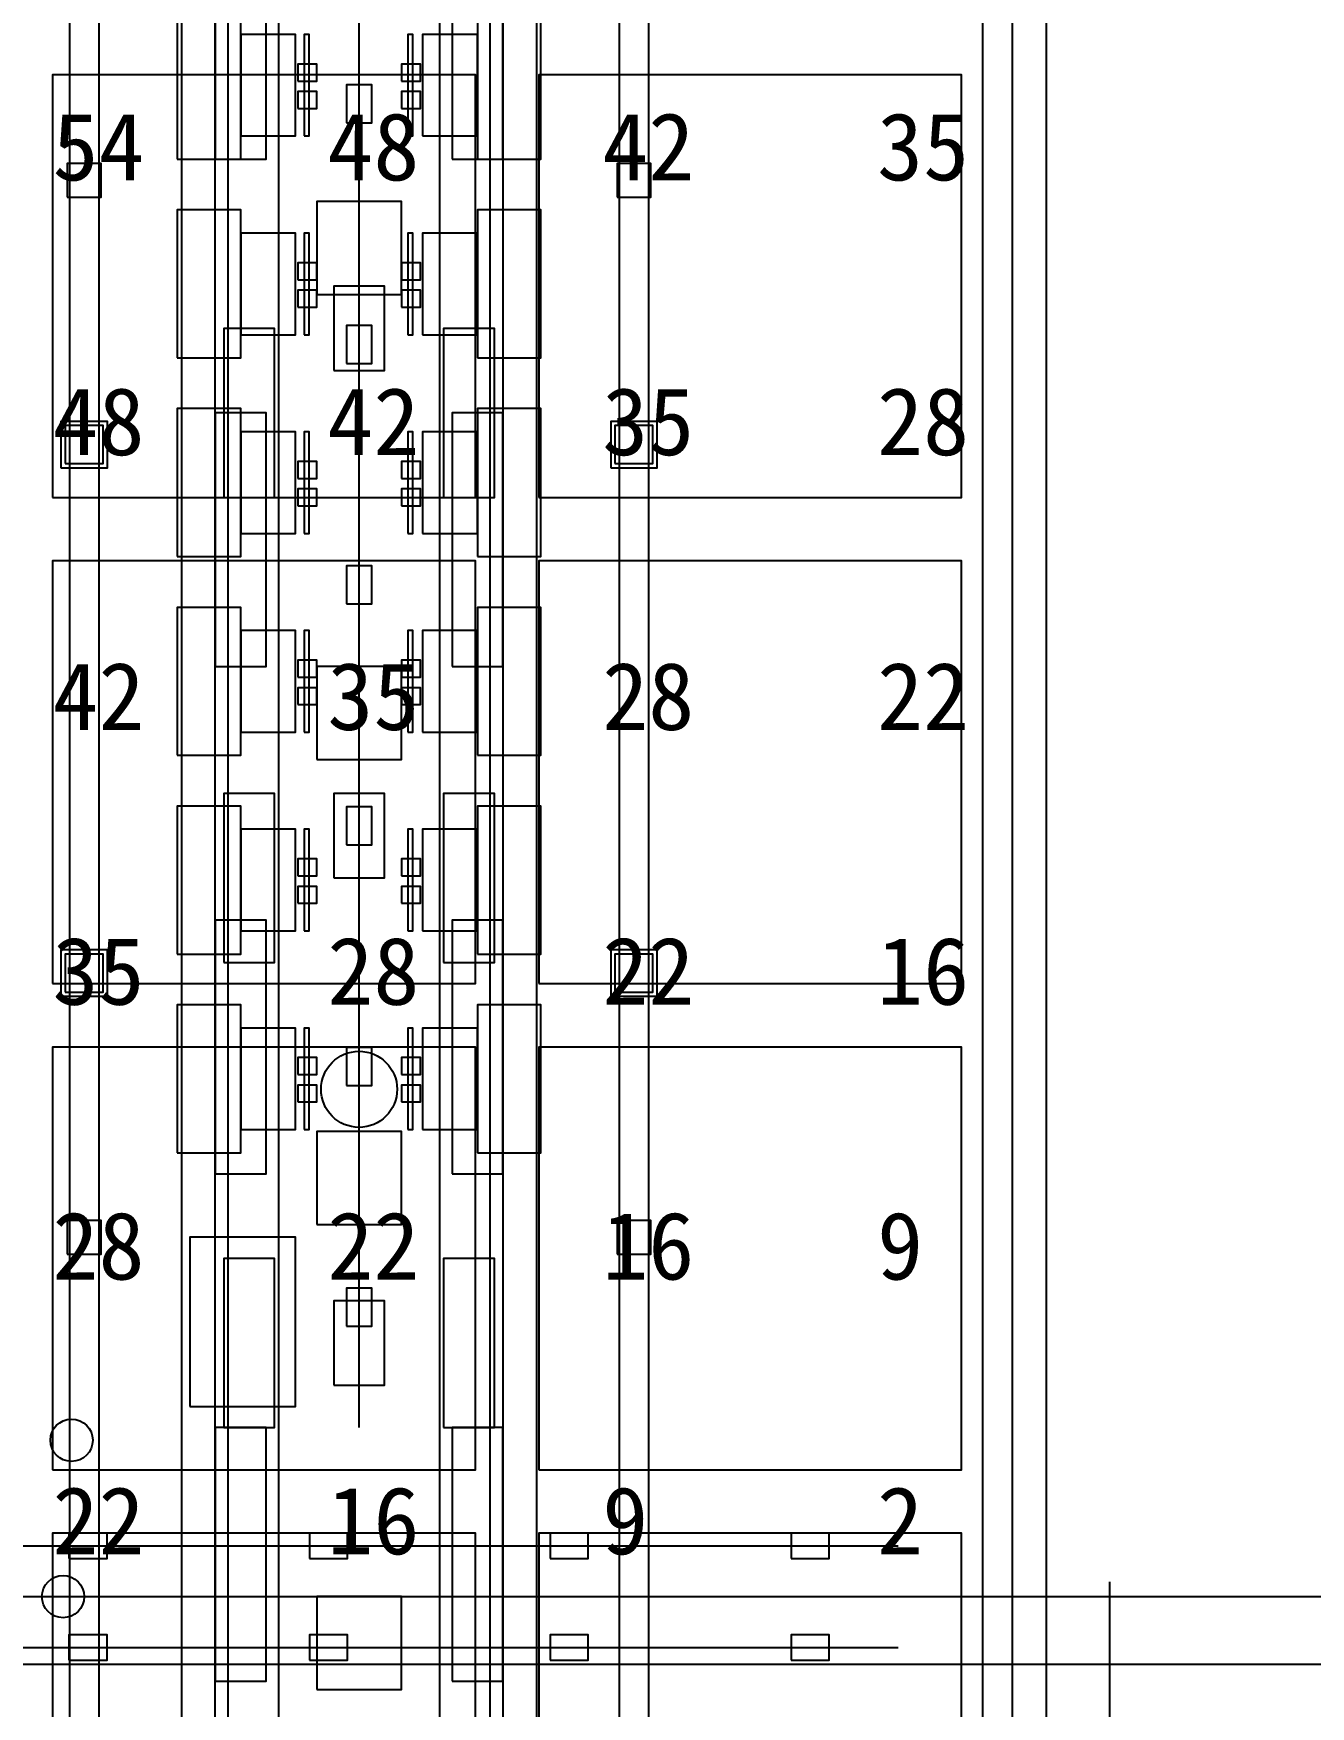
# Model space of a CAD drawing. Header units: metres. Extents: x -1640 to 1560, y -268 to 2338.
# Drawn here: x -25.95 to 4.25, y 1382.4 to 1421.97 of the extents above; entities that cross this region are included whole.
import ezdxf

# ---------------------------------------------------------------- set-up
doc = ezdxf.new("R2010")
doc.units = ezdxf.units.M
for name, color, linetype in [('1F_EHS_EXTINGUISHER_HYDRANT_CABINET_CONCEPT', 1, 'Continuous'), ('1F_PUMP', 2, 'Continuous'), ('1F_SCR', 3, 'Continuous'), ('1F_STRUCT_COLUMN', 8, 'Continuous'), ('1F_ZONE', 3, 'Continuous'), ('2F_CSF_LATERAL_RACK_CONCEPT', 9, 'Continuous'), ('2F_RFG', 5, 'Continuous'), ('2F_STRUCT_COLUMN', 8, 'Continuous'), ('2F_VMB', 6, 'Continuous'), ('2F_ZONE', 3, 'Continuous'), ('3F_CLEANROOM_OVERHEAD_PIPE_DUCT_CONCEPT', 9, 'Continuous'), ('3F_EHS_EGRESS_DIST_M', 2, 'Continuous'), ('3F_EHS_EXTINGUISHER_HYDRANT_CABINET_CONCEPT', 1, 'Continuous'), ('3F_EHS_GAS_DETECTOR', 6, 'Continuous'), ('3F_FOUP', 5, 'Continuous'), ('3F_METRO', 2, 'Continuous'), ('3F_OHT', 9, 'Continuous'), ('3F_OHTV', 1, 'Continuous'), ('3F_STK', 3, 'Continuous'), ('3F_STRUCT_COLUMN', 8, 'Continuous'), ('3F_TBAR', 6, 'Continuous'), ('3F_ZONE', 3, 'Continuous'), ('4F_FFU', 1, 'Continuous'), ('4F_STRUCT_PLENUM_TRUSS_CONCEPT', 9, 'Continuous'), ('4F_ZONE', 3, 'Continuous'), ('5F_EHS_EXTINGUISHER_HYDRANT_CABINET_CONCEPT', 1, 'Continuous'), ('5F_PUMP', 2, 'Continuous'), ('5F_SCR', 3, 'Continuous'), ('5F_STRUCT_COLUMN', 8, 'Continuous'), ('5F_ZONE', 3, 'Continuous'), ('6F_CSF_LATERAL_RACK_CONCEPT', 9, 'Continuous'), ('6F_RFG', 5, 'Continuous'), ('6F_STRUCT_COLUMN', 8, 'Continuous'), ('6F_VMB', 6, 'Continuous'), ('6F_ZONE', 3, 'Continuous'), ('7F_CLEANROOM_OVERHEAD_PIPE_DUCT_CONCEPT', 9, 'Continuous'), ('7F_EHS_EGRESS_DIST_M', 2, 'Continuous'), ('7F_EHS_EXTINGUISHER_HYDRANT_CABINET_CONCEPT', 1, 'Continuous'), ('7F_EHS_GAS_DETECTOR', 6, 'Continuous'), ('7F_FOUP', 5, 'Continuous'), ('7F_METRO', 2, 'Continuous'), ('7F_OHT', 9, 'Continuous'), ('7F_OHTV', 1, 'Continuous'), ('7F_STK', 3, 'Continuous'), ('7F_STRUCT_COLUMN', 8, 'Continuous'), ('7F_TBAR', 6, 'Continuous'), ('7F_ZONE', 3, 'Continuous'), ('8F_FFU', 1, 'Continuous'), ('8F_STRUCT_PLENUM_TRUSS_CONCEPT', 9, 'Continuous'), ('8F_ZONE', 3, 'Continuous'), ('UTIL_GAS.BULK_CONCEPT', 2, 'Continuous'), ('UTIL_PCW.R_CONCEPT', 1, 'Continuous'), ('UTIL_PCW.S_CONCEPT', 6, 'Continuous')]:
    doc.layers.add(name, color=color, linetype=linetype)

msp = doc.modelspace()

# ---------------------------------------------------------------- linework, layer by layer
at = {"layer": '1F_EHS_EXTINGUISHER_HYDRANT_CABINET_CONCEPT'}
msp.add_circle((-25.25, 1385), 0.5, dxfattribs=at)
at = {"layer": '1F_PUMP'}
for points in [[(-21.45, 1411), (-20.25, 1411), (-20.25, 1415), (-21.45, 1415)], [(-16.25, 1411), (-15.05, 1411), (-15.05, 1415), (-16.25, 1415)], [(-21.45, 1400), (-20.25, 1400), (-20.25, 1404), (-21.45, 1404)], [(-16.25, 1400), (-15.05, 1400), (-15.05, 1404), (-16.25, 1404)], [(-21.45, 1389), (-20.25, 1389), (-20.25, 1393), (-21.45, 1393)], [(-16.25, 1389), (-15.05, 1389), (-15.05, 1393), (-16.25, 1393)]]:
    msp.add_lwpolyline(points, close=True, dxfattribs=at)
at = {"layer": '1F_SCR'}
for points in [[(-19.25, 1415.8), (-17.25, 1415.8), (-17.25, 1418), (-19.25, 1418)], [(-19.25, 1404.8), (-17.25, 1404.8), (-17.25, 1407), (-19.25, 1407)], [(-19.25, 1393.8), (-17.25, 1393.8), (-17.25, 1396), (-19.25, 1396)], [(-19.25, 1382.8), (-17.25, 1382.8), (-17.25, 1385), (-19.25, 1385)]]:
    msp.add_lwpolyline(points, close=True, dxfattribs=at)
at = {"layer": '1F_STRUCT_COLUMN'}
for points in [[(-25.3, 1411.7), (-24.2, 1411.7), (-24.2, 1412.8), (-25.3, 1412.8)], [(-12.3, 1411.7), (-11.2, 1411.7), (-11.2, 1412.8), (-12.3, 1412.8)], [(-25.3, 1399.2), (-24.2, 1399.2), (-24.2, 1400.3), (-25.3, 1400.3)], [(-12.3, 1399.2), (-11.2, 1399.2), (-11.2, 1400.3), (-12.3, 1400.3)]]:
    msp.add_lwpolyline(points, close=True, dxfattribs=at)
at = {"layer": '1F_ZONE'}
msp.add_lwpolyline([(-280, 1306), (-3.5, 1306), (-3.5, 1464), (-280, 1464)], close=True, dxfattribs=at)
at = {"layer": '2F_CSF_LATERAL_RACK_CONCEPT'}
for points in [[(-22.45, 1310), (-21.65, 1310), (-21.65, 1460), (-22.45, 1460)], [(-14.85, 1310), (-14.05, 1310), (-14.05, 1460), (-14.85, 1460)]]:
    msp.add_lwpolyline(points, close=True, dxfattribs=at)
at = {"layer": '2F_RFG'}
for points in [[(-21.65, 1419), (-20.45, 1419), (-20.45, 1425), (-21.65, 1425)], [(-16.05, 1419), (-14.85, 1419), (-14.85, 1425), (-16.05, 1425)], [(-21.65, 1407), (-20.45, 1407), (-20.45, 1413), (-21.65, 1413)], [(-16.05, 1407), (-14.85, 1407), (-14.85, 1413), (-16.05, 1413)], [(-21.65, 1395), (-20.45, 1395), (-20.45, 1401), (-21.65, 1401)], [(-16.05, 1395), (-14.85, 1395), (-14.85, 1401), (-16.05, 1401)], [(-21.65, 1383), (-20.45, 1383), (-20.45, 1389), (-21.65, 1389)], [(-16.05, 1383), (-14.85, 1383), (-14.85, 1389), (-16.05, 1389)]]:
    msp.add_lwpolyline(points, close=True, dxfattribs=at)
at = {"layer": '2F_STRUCT_COLUMN'}
for points in [[(-25.2, 1411.8), (-24.3, 1411.8), (-24.3, 1412.7), (-25.2, 1412.7)], [(-12.2, 1411.8), (-11.3, 1411.8), (-11.3, 1412.7), (-12.2, 1412.7)], [(-25.2, 1399.3), (-24.3, 1399.3), (-24.3, 1400.2), (-25.2, 1400.2)], [(-12.2, 1399.3), (-11.3, 1399.3), (-11.3, 1400.2), (-12.2, 1400.2)]]:
    msp.add_lwpolyline(points, close=True, dxfattribs=at)
at = {"layer": '2F_VMB'}
for points in [[(-18.85, 1414), (-17.65, 1414), (-17.65, 1416), (-18.85, 1416)], [(-18.85, 1402), (-17.65, 1402), (-17.65, 1404), (-18.85, 1404)], [(-18.85, 1390), (-17.65, 1390), (-17.65, 1392), (-18.85, 1392)]]:
    msp.add_lwpolyline(points, close=True, dxfattribs=at)
at = {"layer": '2F_ZONE'}
msp.add_lwpolyline([(-280, 1306), (-3.5, 1306), (-3.5, 1464), (-280, 1464)], close=True, dxfattribs=at)
at = {"layer": '3F_CLEANROOM_OVERHEAD_PIPE_DUCT_CONCEPT'}
for points in [[(-21.35, 1309), (-20.15, 1309), (-20.15, 1461), (-21.35, 1461)], [(-16.35, 1309), (-15.15, 1309), (-15.15, 1461), (-16.35, 1461)]]:
    msp.add_lwpolyline(points, close=True, dxfattribs=at)
at = {"layer": '3F_EHS_EXTINGUISHER_HYDRANT_CABINET_CONCEPT'}
msp.add_circle((-25.05, 1388.7), 0.5, dxfattribs=at)
at = {"layer": '3F_EHS_GAS_DETECTOR'}
msp.add_circle((-18.25, 1397), 0.9, dxfattribs=at)
at = {"layer": '3F_FOUP'}
for points in [[(-19.7, 1420.85), (-19.25, 1420.85), (-19.25, 1421.25), (-19.7, 1421.25)], [(-17.25, 1420.85), (-16.8, 1420.85), (-16.8, 1421.25), (-17.25, 1421.25)], [(-19.7, 1420.2), (-19.25, 1420.2), (-19.25, 1420.6), (-19.7, 1420.6)], [(-17.25, 1420.2), (-16.8, 1420.2), (-16.8, 1420.6), (-17.25, 1420.6)], [(-19.7, 1416.15), (-19.25, 1416.15), (-19.25, 1416.55), (-19.7, 1416.55)], [(-17.25, 1416.15), (-16.8, 1416.15), (-16.8, 1416.55), (-17.25, 1416.55)], [(-19.7, 1415.5), (-19.25, 1415.5), (-19.25, 1415.9), (-19.7, 1415.9)], [(-17.25, 1415.5), (-16.8, 1415.5), (-16.8, 1415.9), (-17.25, 1415.9)], [(-19.7, 1411.45), (-19.25, 1411.45), (-19.25, 1411.85), (-19.7, 1411.85)], [(-17.25, 1411.45), (-16.8, 1411.45), (-16.8, 1411.85), (-17.25, 1411.85)], [(-19.7, 1410.8), (-19.25, 1410.8), (-19.25, 1411.2), (-19.7, 1411.2)], [(-17.25, 1410.8), (-16.8, 1410.8), (-16.8, 1411.2), (-17.25, 1411.2)], [(-19.7, 1406.75), (-19.25, 1406.75), (-19.25, 1407.15), (-19.7, 1407.15)], [(-17.25, 1406.75), (-16.8, 1406.75), (-16.8, 1407.15), (-17.25, 1407.15)], [(-19.7, 1406.1), (-19.25, 1406.1), (-19.25, 1406.5), (-19.7, 1406.5)], [(-17.25, 1406.1), (-16.8, 1406.1), (-16.8, 1406.5), (-17.25, 1406.5)], [(-19.7, 1402.05), (-19.25, 1402.05), (-19.25, 1402.45), (-19.7, 1402.45)], [(-17.25, 1402.05), (-16.8, 1402.05), (-16.8, 1402.45), (-17.25, 1402.45)], [(-19.7, 1401.4), (-19.25, 1401.4), (-19.25, 1401.8), (-19.7, 1401.8)], [(-17.25, 1401.4), (-16.8, 1401.4), (-16.8, 1401.8), (-17.25, 1401.8)], [(-19.7, 1397.35), (-19.25, 1397.35), (-19.25, 1397.75), (-19.7, 1397.75)], [(-17.25, 1397.35), (-16.8, 1397.35), (-16.8, 1397.75), (-17.25, 1397.75)], [(-19.7, 1396.7), (-19.25, 1396.7), (-19.25, 1397.1), (-19.7, 1397.1)], [(-17.25, 1396.7), (-16.8, 1396.7), (-16.8, 1397.1), (-17.25, 1397.1)]]:
    msp.add_lwpolyline(points, close=True, dxfattribs=at)
at = {"layer": '3F_METRO'}
for points in [[(-22.55, 1419), (-21.05, 1419), (-21.05, 1422.5), (-22.55, 1422.5)], [(-15.45, 1419), (-13.95, 1419), (-13.95, 1422.5), (-15.45, 1422.5)], [(-21.05, 1419.55), (-19.75, 1419.55), (-19.75, 1421.95), (-21.05, 1421.95)], [(-16.75, 1419.55), (-15.45, 1419.55), (-15.45, 1421.95), (-16.75, 1421.95)], [(-22.55, 1414.3), (-21.05, 1414.3), (-21.05, 1417.8), (-22.55, 1417.8)], [(-15.45, 1414.3), (-13.95, 1414.3), (-13.95, 1417.8), (-15.45, 1417.8)], [(-21.05, 1414.85), (-19.75, 1414.85), (-19.75, 1417.25), (-21.05, 1417.25)], [(-16.75, 1414.85), (-15.45, 1414.85), (-15.45, 1417.25), (-16.75, 1417.25)], [(-22.55, 1409.6), (-21.05, 1409.6), (-21.05, 1413.1), (-22.55, 1413.1)], [(-15.45, 1409.6), (-13.95, 1409.6), (-13.95, 1413.1), (-15.45, 1413.1)], [(-21.05, 1410.15), (-19.75, 1410.15), (-19.75, 1412.55), (-21.05, 1412.55)], [(-16.75, 1410.15), (-15.45, 1410.15), (-15.45, 1412.55), (-16.75, 1412.55)], [(-22.55, 1404.9), (-21.05, 1404.9), (-21.05, 1408.4), (-22.55, 1408.4)], [(-15.45, 1404.9), (-13.95, 1404.9), (-13.95, 1408.4), (-15.45, 1408.4)], [(-21.05, 1405.45), (-19.75, 1405.45), (-19.75, 1407.85), (-21.05, 1407.85)], [(-16.75, 1405.45), (-15.45, 1405.45), (-15.45, 1407.85), (-16.75, 1407.85)], [(-22.55, 1400.2), (-21.05, 1400.2), (-21.05, 1403.7), (-22.55, 1403.7)], [(-15.45, 1400.2), (-13.95, 1400.2), (-13.95, 1403.7), (-15.45, 1403.7)], [(-21.05, 1400.75), (-19.75, 1400.75), (-19.75, 1403.15), (-21.05, 1403.15)], [(-16.75, 1400.75), (-15.45, 1400.75), (-15.45, 1403.15), (-16.75, 1403.15)], [(-22.55, 1395.5), (-21.05, 1395.5), (-21.05, 1399), (-22.55, 1399)], [(-15.45, 1395.5), (-13.95, 1395.5), (-13.95, 1399), (-15.45, 1399)], [(-21.05, 1396.05), (-19.75, 1396.05), (-19.75, 1398.45), (-21.05, 1398.45)], [(-16.75, 1396.05), (-15.45, 1396.05), (-15.45, 1398.45), (-16.75, 1398.45)]]:
    msp.add_lwpolyline(points, close=True, dxfattribs=at)
at = {"layer": '3F_OHT'}
for p, q in [((-18.25, 1389), (-18.25, 1461)), ((-278, 1386.2), (-5.5, 1386.2)), ((-278, 1383.8), (-5.5, 1383.8))]:
    msp.add_line(p, q, dxfattribs=at)
at = {"layer": '3F_OHTV'}
for points in [[(-18.55, 1419.86), (-17.95, 1419.86), (-17.95, 1420.76), (-18.55, 1420.76)], [(-18.55, 1414.17), (-17.95, 1414.17), (-17.95, 1415.07), (-18.55, 1415.07)], [(-18.55, 1408.48), (-17.95, 1408.48), (-17.95, 1409.38), (-18.55, 1409.38)], [(-18.55, 1402.78), (-17.95, 1402.78), (-17.95, 1403.68), (-18.55, 1403.68)], [(-18.55, 1397.09), (-17.95, 1397.09), (-17.95, 1397.99), (-18.55, 1397.99)], [(-18.55, 1391.4), (-17.95, 1391.4), (-17.95, 1392.3), (-18.55, 1392.3)], [(-25.11, 1385.9), (-24.21, 1385.9), (-24.21, 1386.5), (-25.11, 1386.5)], [(-19.42, 1385.9), (-18.52, 1385.9), (-18.52, 1386.5), (-19.42, 1386.5)], [(-13.73, 1385.9), (-12.83, 1385.9), (-12.83, 1386.5), (-13.73, 1386.5)], [(-8.03, 1385.9), (-7.13, 1385.9), (-7.13, 1386.5), (-8.03, 1386.5)], [(-25.11, 1383.5), (-24.21, 1383.5), (-24.21, 1384.1), (-25.11, 1384.1)], [(-19.42, 1383.5), (-18.52, 1383.5), (-18.52, 1384.1), (-19.42, 1384.1)], [(-13.73, 1383.5), (-12.83, 1383.5), (-12.83, 1384.1), (-13.73, 1384.1)], [(-8.03, 1383.5), (-7.13, 1383.5), (-7.13, 1384.1), (-8.03, 1384.1)]]:
    msp.add_lwpolyline(points, close=True, dxfattribs=at)
at = {"layer": '3F_STK'}
msp.add_lwpolyline([(-22.25, 1389.5), (-19.75, 1389.5), (-19.75, 1393.5), (-22.25, 1393.5)], close=True, dxfattribs=at)
at = {"layer": '3F_STRUCT_COLUMN'}
for points in [[(-25.15, 1418.1), (-24.35, 1418.1), (-24.35, 1418.9), (-25.15, 1418.9)], [(-12.15, 1418.1), (-11.35, 1418.1), (-11.35, 1418.9), (-12.15, 1418.9)], [(-25.15, 1393.1), (-24.35, 1393.1), (-24.35, 1393.9), (-25.15, 1393.9)], [(-12.15, 1393.1), (-11.35, 1393.1), (-11.35, 1393.9), (-12.15, 1393.9)]]:
    msp.add_lwpolyline(points, close=True, dxfattribs=at)
at = {"layer": '3F_TBAR'}
for points in [[(-19.55, 1419.55), (-19.43, 1419.55), (-19.43, 1421.95), (-19.55, 1421.95)], [(-17.1, 1419.55), (-16.98, 1419.55), (-16.98, 1421.95), (-17.1, 1421.95)], [(-19.55, 1414.85), (-19.43, 1414.85), (-19.43, 1417.25), (-19.55, 1417.25)], [(-17.1, 1414.85), (-16.98, 1414.85), (-16.98, 1417.25), (-17.1, 1417.25)], [(-19.55, 1410.15), (-19.43, 1410.15), (-19.43, 1412.55), (-19.55, 1412.55)], [(-17.1, 1410.15), (-16.98, 1410.15), (-16.98, 1412.55), (-17.1, 1412.55)], [(-19.55, 1405.45), (-19.43, 1405.45), (-19.43, 1407.85), (-19.55, 1407.85)], [(-17.1, 1405.45), (-16.98, 1405.45), (-16.98, 1407.85), (-17.1, 1407.85)], [(-19.55, 1400.75), (-19.43, 1400.75), (-19.43, 1403.15), (-19.55, 1403.15)], [(-17.1, 1400.75), (-16.98, 1400.75), (-16.98, 1403.15), (-17.1, 1403.15)], [(-19.55, 1396.05), (-19.43, 1396.05), (-19.43, 1398.45), (-19.55, 1398.45)], [(-17.1, 1396.05), (-16.98, 1396.05), (-16.98, 1398.45), (-17.1, 1398.45)]]:
    msp.add_lwpolyline(points, close=True, dxfattribs=at)
at = {"layer": '3F_ZONE'}
msp.add_lwpolyline([(-280, 1306), (-3.5, 1306), (-3.5, 1464), (-280, 1464)], close=True, dxfattribs=at)
at = {"layer": '4F_FFU'}
for points in [[(-25.5, 1411), (-15.5, 1411), (-15.5, 1421), (-25.5, 1421)], [(-14, 1411), (-4, 1411), (-4, 1421), (-14, 1421)], [(-25.5, 1399.5), (-15.5, 1399.5), (-15.5, 1409.5), (-25.5, 1409.5)], [(-14, 1399.5), (-4, 1399.5), (-4, 1409.5), (-14, 1409.5)], [(-25.5, 1388), (-15.5, 1388), (-15.5, 1398), (-25.5, 1398)], [(-14, 1388), (-4, 1388), (-4, 1398), (-14, 1398)], [(-25.5, 1376.5), (-15.5, 1376.5), (-15.5, 1386.5), (-25.5, 1386.5)], [(-14, 1376.5), (-4, 1376.5), (-4, 1386.5), (-14, 1386.5)]]:
    msp.add_lwpolyline(points, close=True, dxfattribs=at)
at = {"layer": '4F_STRUCT_PLENUM_TRUSS_CONCEPT'}
for points in [[(-25.1, 1306), (-24.4, 1306), (-24.4, 1464), (-25.1, 1464)], [(-12.1, 1306), (-11.4, 1306), (-11.4, 1464), (-12.1, 1464)]]:
    msp.add_lwpolyline(points, close=True, dxfattribs=at)
at = {"layer": '4F_ZONE'}
msp.add_lwpolyline([(-280, 1306), (-3.5, 1306), (-3.5, 1464), (-280, 1464)], close=True, dxfattribs=at)
at = {"layer": '5F_EHS_EXTINGUISHER_HYDRANT_CABINET_CONCEPT'}
msp.add_circle((-25.25, 1385), 0.5, dxfattribs=at)
at = {"layer": '5F_PUMP'}
for points in [[(-21.45, 1411), (-20.25, 1411), (-20.25, 1415), (-21.45, 1415)], [(-16.25, 1411), (-15.05, 1411), (-15.05, 1415), (-16.25, 1415)], [(-21.45, 1400), (-20.25, 1400), (-20.25, 1404), (-21.45, 1404)], [(-16.25, 1400), (-15.05, 1400), (-15.05, 1404), (-16.25, 1404)], [(-21.45, 1389), (-20.25, 1389), (-20.25, 1393), (-21.45, 1393)], [(-16.25, 1389), (-15.05, 1389), (-15.05, 1393), (-16.25, 1393)]]:
    msp.add_lwpolyline(points, close=True, dxfattribs=at)
at = {"layer": '5F_SCR'}
for points in [[(-19.25, 1415.8), (-17.25, 1415.8), (-17.25, 1418), (-19.25, 1418)], [(-19.25, 1404.8), (-17.25, 1404.8), (-17.25, 1407), (-19.25, 1407)], [(-19.25, 1393.8), (-17.25, 1393.8), (-17.25, 1396), (-19.25, 1396)], [(-19.25, 1382.8), (-17.25, 1382.8), (-17.25, 1385), (-19.25, 1385)]]:
    msp.add_lwpolyline(points, close=True, dxfattribs=at)
at = {"layer": '5F_STRUCT_COLUMN'}
for points in [[(-25.3, 1411.7), (-24.2, 1411.7), (-24.2, 1412.8), (-25.3, 1412.8)], [(-12.3, 1411.7), (-11.2, 1411.7), (-11.2, 1412.8), (-12.3, 1412.8)], [(-25.3, 1399.2), (-24.2, 1399.2), (-24.2, 1400.3), (-25.3, 1400.3)], [(-12.3, 1399.2), (-11.2, 1399.2), (-11.2, 1400.3), (-12.3, 1400.3)]]:
    msp.add_lwpolyline(points, close=True, dxfattribs=at)
at = {"layer": '5F_ZONE'}
msp.add_lwpolyline([(-280, 1306), (-3.5, 1306), (-3.5, 1464), (-280, 1464)], close=True, dxfattribs=at)
at = {"layer": '6F_CSF_LATERAL_RACK_CONCEPT'}
for points in [[(-22.45, 1310), (-21.65, 1310), (-21.65, 1460), (-22.45, 1460)], [(-14.85, 1310), (-14.05, 1310), (-14.05, 1460), (-14.85, 1460)]]:
    msp.add_lwpolyline(points, close=True, dxfattribs=at)
at = {"layer": '6F_RFG'}
for points in [[(-21.65, 1419), (-20.45, 1419), (-20.45, 1425), (-21.65, 1425)], [(-16.05, 1419), (-14.85, 1419), (-14.85, 1425), (-16.05, 1425)], [(-21.65, 1407), (-20.45, 1407), (-20.45, 1413), (-21.65, 1413)], [(-16.05, 1407), (-14.85, 1407), (-14.85, 1413), (-16.05, 1413)], [(-21.65, 1395), (-20.45, 1395), (-20.45, 1401), (-21.65, 1401)], [(-16.05, 1395), (-14.85, 1395), (-14.85, 1401), (-16.05, 1401)], [(-21.65, 1383), (-20.45, 1383), (-20.45, 1389), (-21.65, 1389)], [(-16.05, 1383), (-14.85, 1383), (-14.85, 1389), (-16.05, 1389)]]:
    msp.add_lwpolyline(points, close=True, dxfattribs=at)
at = {"layer": '6F_STRUCT_COLUMN'}
for points in [[(-25.2, 1411.8), (-24.3, 1411.8), (-24.3, 1412.7), (-25.2, 1412.7)], [(-12.2, 1411.8), (-11.3, 1411.8), (-11.3, 1412.7), (-12.2, 1412.7)], [(-25.2, 1399.3), (-24.3, 1399.3), (-24.3, 1400.2), (-25.2, 1400.2)], [(-12.2, 1399.3), (-11.3, 1399.3), (-11.3, 1400.2), (-12.2, 1400.2)]]:
    msp.add_lwpolyline(points, close=True, dxfattribs=at)
at = {"layer": '6F_VMB'}
for points in [[(-18.85, 1414), (-17.65, 1414), (-17.65, 1416), (-18.85, 1416)], [(-18.85, 1402), (-17.65, 1402), (-17.65, 1404), (-18.85, 1404)], [(-18.85, 1390), (-17.65, 1390), (-17.65, 1392), (-18.85, 1392)]]:
    msp.add_lwpolyline(points, close=True, dxfattribs=at)
at = {"layer": '6F_ZONE'}
msp.add_lwpolyline([(-280, 1306), (-3.5, 1306), (-3.5, 1464), (-280, 1464)], close=True, dxfattribs=at)
at = {"layer": '7F_CLEANROOM_OVERHEAD_PIPE_DUCT_CONCEPT'}
for points in [[(-21.35, 1309), (-20.15, 1309), (-20.15, 1461), (-21.35, 1461)], [(-16.35, 1309), (-15.15, 1309), (-15.15, 1461), (-16.35, 1461)]]:
    msp.add_lwpolyline(points, close=True, dxfattribs=at)
at = {"layer": '7F_EHS_EXTINGUISHER_HYDRANT_CABINET_CONCEPT'}
msp.add_circle((-25.05, 1388.7), 0.5, dxfattribs=at)
at = {"layer": '7F_EHS_GAS_DETECTOR'}
msp.add_circle((-18.25, 1397), 0.9, dxfattribs=at)
at = {"layer": '7F_FOUP'}
for points in [[(-19.7, 1420.85), (-19.25, 1420.85), (-19.25, 1421.25), (-19.7, 1421.25)], [(-17.25, 1420.85), (-16.8, 1420.85), (-16.8, 1421.25), (-17.25, 1421.25)], [(-19.7, 1420.2), (-19.25, 1420.2), (-19.25, 1420.6), (-19.7, 1420.6)], [(-17.25, 1420.2), (-16.8, 1420.2), (-16.8, 1420.6), (-17.25, 1420.6)], [(-19.7, 1416.15), (-19.25, 1416.15), (-19.25, 1416.55), (-19.7, 1416.55)], [(-17.25, 1416.15), (-16.8, 1416.15), (-16.8, 1416.55), (-17.25, 1416.55)], [(-19.7, 1415.5), (-19.25, 1415.5), (-19.25, 1415.9), (-19.7, 1415.9)], [(-17.25, 1415.5), (-16.8, 1415.5), (-16.8, 1415.9), (-17.25, 1415.9)], [(-19.7, 1411.45), (-19.25, 1411.45), (-19.25, 1411.85), (-19.7, 1411.85)], [(-17.25, 1411.45), (-16.8, 1411.45), (-16.8, 1411.85), (-17.25, 1411.85)], [(-19.7, 1410.8), (-19.25, 1410.8), (-19.25, 1411.2), (-19.7, 1411.2)], [(-17.25, 1410.8), (-16.8, 1410.8), (-16.8, 1411.2), (-17.25, 1411.2)], [(-19.7, 1406.75), (-19.25, 1406.75), (-19.25, 1407.15), (-19.7, 1407.15)], [(-17.25, 1406.75), (-16.8, 1406.75), (-16.8, 1407.15), (-17.25, 1407.15)], [(-19.7, 1406.1), (-19.25, 1406.1), (-19.25, 1406.5), (-19.7, 1406.5)], [(-17.25, 1406.1), (-16.8, 1406.1), (-16.8, 1406.5), (-17.25, 1406.5)], [(-19.7, 1402.05), (-19.25, 1402.05), (-19.25, 1402.45), (-19.7, 1402.45)], [(-17.25, 1402.05), (-16.8, 1402.05), (-16.8, 1402.45), (-17.25, 1402.45)], [(-19.7, 1401.4), (-19.25, 1401.4), (-19.25, 1401.8), (-19.7, 1401.8)], [(-17.25, 1401.4), (-16.8, 1401.4), (-16.8, 1401.8), (-17.25, 1401.8)], [(-19.7, 1397.35), (-19.25, 1397.35), (-19.25, 1397.75), (-19.7, 1397.75)], [(-17.25, 1397.35), (-16.8, 1397.35), (-16.8, 1397.75), (-17.25, 1397.75)], [(-19.7, 1396.7), (-19.25, 1396.7), (-19.25, 1397.1), (-19.7, 1397.1)], [(-17.25, 1396.7), (-16.8, 1396.7), (-16.8, 1397.1), (-17.25, 1397.1)]]:
    msp.add_lwpolyline(points, close=True, dxfattribs=at)
at = {"layer": '7F_METRO'}
for points in [[(-22.55, 1419), (-21.05, 1419), (-21.05, 1422.5), (-22.55, 1422.5)], [(-15.45, 1419), (-13.95, 1419), (-13.95, 1422.5), (-15.45, 1422.5)], [(-21.05, 1419.55), (-19.75, 1419.55), (-19.75, 1421.95), (-21.05, 1421.95)], [(-16.75, 1419.55), (-15.45, 1419.55), (-15.45, 1421.95), (-16.75, 1421.95)], [(-22.55, 1414.3), (-21.05, 1414.3), (-21.05, 1417.8), (-22.55, 1417.8)], [(-15.45, 1414.3), (-13.95, 1414.3), (-13.95, 1417.8), (-15.45, 1417.8)], [(-21.05, 1414.85), (-19.75, 1414.85), (-19.75, 1417.25), (-21.05, 1417.25)], [(-16.75, 1414.85), (-15.45, 1414.85), (-15.45, 1417.25), (-16.75, 1417.25)], [(-22.55, 1409.6), (-21.05, 1409.6), (-21.05, 1413.1), (-22.55, 1413.1)], [(-15.45, 1409.6), (-13.95, 1409.6), (-13.95, 1413.1), (-15.45, 1413.1)], [(-21.05, 1410.15), (-19.75, 1410.15), (-19.75, 1412.55), (-21.05, 1412.55)], [(-16.75, 1410.15), (-15.45, 1410.15), (-15.45, 1412.55), (-16.75, 1412.55)], [(-22.55, 1404.9), (-21.05, 1404.9), (-21.05, 1408.4), (-22.55, 1408.4)], [(-15.45, 1404.9), (-13.95, 1404.9), (-13.95, 1408.4), (-15.45, 1408.4)], [(-21.05, 1405.45), (-19.75, 1405.45), (-19.75, 1407.85), (-21.05, 1407.85)], [(-16.75, 1405.45), (-15.45, 1405.45), (-15.45, 1407.85), (-16.75, 1407.85)], [(-22.55, 1400.2), (-21.05, 1400.2), (-21.05, 1403.7), (-22.55, 1403.7)], [(-15.45, 1400.2), (-13.95, 1400.2), (-13.95, 1403.7), (-15.45, 1403.7)], [(-21.05, 1400.75), (-19.75, 1400.75), (-19.75, 1403.15), (-21.05, 1403.15)], [(-16.75, 1400.75), (-15.45, 1400.75), (-15.45, 1403.15), (-16.75, 1403.15)], [(-22.55, 1395.5), (-21.05, 1395.5), (-21.05, 1399), (-22.55, 1399)], [(-15.45, 1395.5), (-13.95, 1395.5), (-13.95, 1399), (-15.45, 1399)], [(-21.05, 1396.05), (-19.75, 1396.05), (-19.75, 1398.45), (-21.05, 1398.45)], [(-16.75, 1396.05), (-15.45, 1396.05), (-15.45, 1398.45), (-16.75, 1398.45)]]:
    msp.add_lwpolyline(points, close=True, dxfattribs=at)
at = {"layer": '7F_OHT'}
for p, q in [((-18.25, 1389), (-18.25, 1461)), ((-278, 1386.2), (-5.5, 1386.2)), ((-278, 1383.8), (-5.5, 1383.8))]:
    msp.add_line(p, q, dxfattribs=at)
at = {"layer": '7F_OHTV'}
for points in [[(-18.55, 1419.86), (-17.95, 1419.86), (-17.95, 1420.76), (-18.55, 1420.76)], [(-18.55, 1414.17), (-17.95, 1414.17), (-17.95, 1415.07), (-18.55, 1415.07)], [(-18.55, 1408.48), (-17.95, 1408.48), (-17.95, 1409.38), (-18.55, 1409.38)], [(-18.55, 1402.78), (-17.95, 1402.78), (-17.95, 1403.68), (-18.55, 1403.68)], [(-18.55, 1397.09), (-17.95, 1397.09), (-17.95, 1397.99), (-18.55, 1397.99)], [(-18.55, 1391.4), (-17.95, 1391.4), (-17.95, 1392.3), (-18.55, 1392.3)], [(-25.11, 1385.9), (-24.21, 1385.9), (-24.21, 1386.5), (-25.11, 1386.5)], [(-19.42, 1385.9), (-18.52, 1385.9), (-18.52, 1386.5), (-19.42, 1386.5)], [(-13.73, 1385.9), (-12.83, 1385.9), (-12.83, 1386.5), (-13.73, 1386.5)], [(-8.03, 1385.9), (-7.13, 1385.9), (-7.13, 1386.5), (-8.03, 1386.5)], [(-25.11, 1383.5), (-24.21, 1383.5), (-24.21, 1384.1), (-25.11, 1384.1)], [(-19.42, 1383.5), (-18.52, 1383.5), (-18.52, 1384.1), (-19.42, 1384.1)], [(-13.73, 1383.5), (-12.83, 1383.5), (-12.83, 1384.1), (-13.73, 1384.1)], [(-8.03, 1383.5), (-7.13, 1383.5), (-7.13, 1384.1), (-8.03, 1384.1)]]:
    msp.add_lwpolyline(points, close=True, dxfattribs=at)
at = {"layer": '7F_STK'}
msp.add_lwpolyline([(-22.25, 1389.5), (-19.75, 1389.5), (-19.75, 1393.5), (-22.25, 1393.5)], close=True, dxfattribs=at)
at = {"layer": '7F_STRUCT_COLUMN'}
for points in [[(-25.15, 1418.1), (-24.35, 1418.1), (-24.35, 1418.9), (-25.15, 1418.9)], [(-12.15, 1418.1), (-11.35, 1418.1), (-11.35, 1418.9), (-12.15, 1418.9)], [(-25.15, 1393.1), (-24.35, 1393.1), (-24.35, 1393.9), (-25.15, 1393.9)], [(-12.15, 1393.1), (-11.35, 1393.1), (-11.35, 1393.9), (-12.15, 1393.9)]]:
    msp.add_lwpolyline(points, close=True, dxfattribs=at)
at = {"layer": '7F_TBAR'}
for points in [[(-19.55, 1419.55), (-19.43, 1419.55), (-19.43, 1421.95), (-19.55, 1421.95)], [(-17.1, 1419.55), (-16.98, 1419.55), (-16.98, 1421.95), (-17.1, 1421.95)], [(-19.55, 1414.85), (-19.43, 1414.85), (-19.43, 1417.25), (-19.55, 1417.25)], [(-17.1, 1414.85), (-16.98, 1414.85), (-16.98, 1417.25), (-17.1, 1417.25)], [(-19.55, 1410.15), (-19.43, 1410.15), (-19.43, 1412.55), (-19.55, 1412.55)], [(-17.1, 1410.15), (-16.98, 1410.15), (-16.98, 1412.55), (-17.1, 1412.55)], [(-19.55, 1405.45), (-19.43, 1405.45), (-19.43, 1407.85), (-19.55, 1407.85)], [(-17.1, 1405.45), (-16.98, 1405.45), (-16.98, 1407.85), (-17.1, 1407.85)], [(-19.55, 1400.75), (-19.43, 1400.75), (-19.43, 1403.15), (-19.55, 1403.15)], [(-17.1, 1400.75), (-16.98, 1400.75), (-16.98, 1403.15), (-17.1, 1403.15)], [(-19.55, 1396.05), (-19.43, 1396.05), (-19.43, 1398.45), (-19.55, 1398.45)], [(-17.1, 1396.05), (-16.98, 1396.05), (-16.98, 1398.45), (-17.1, 1398.45)]]:
    msp.add_lwpolyline(points, close=True, dxfattribs=at)
at = {"layer": '7F_ZONE'}
msp.add_lwpolyline([(-280, 1306), (-3.5, 1306), (-3.5, 1464), (-280, 1464)], close=True, dxfattribs=at)
at = {"layer": '8F_FFU'}
for points in [[(-25.5, 1411), (-15.5, 1411), (-15.5, 1421), (-25.5, 1421)], [(-14, 1411), (-4, 1411), (-4, 1421), (-14, 1421)], [(-25.5, 1399.5), (-15.5, 1399.5), (-15.5, 1409.5), (-25.5, 1409.5)], [(-14, 1399.5), (-4, 1399.5), (-4, 1409.5), (-14, 1409.5)], [(-25.5, 1388), (-15.5, 1388), (-15.5, 1398), (-25.5, 1398)], [(-14, 1388), (-4, 1388), (-4, 1398), (-14, 1398)], [(-25.5, 1376.5), (-15.5, 1376.5), (-15.5, 1386.5), (-25.5, 1386.5)], [(-14, 1376.5), (-4, 1376.5), (-4, 1386.5), (-14, 1386.5)]]:
    msp.add_lwpolyline(points, close=True, dxfattribs=at)
at = {"layer": '8F_STRUCT_PLENUM_TRUSS_CONCEPT'}
for points in [[(-25.1, 1306), (-24.4, 1306), (-24.4, 1464), (-25.1, 1464)], [(-12.1, 1306), (-11.4, 1306), (-11.4, 1464), (-12.1, 1464)]]:
    msp.add_lwpolyline(points, close=True, dxfattribs=at)
at = {"layer": '8F_ZONE'}
msp.add_lwpolyline([(-280, 1306), (-3.5, 1306), (-3.5, 1464), (-280, 1464)], close=True, dxfattribs=at)
at = {"layer": 'UTIL_GAS.BULK_CONCEPT'}
for p, q in [((-0.5, 1294.15), (-0.5, 1385.35)), ((-0.5, 1294.15), (-0.5, 1385.35)), ((-276.35, 1385), (293.35, 1385)), ((-276.35, 1385), (293.35, 1385))]:
    msp.add_line(p, q, dxfattribs=at)
at = {"layer": 'UTIL_PCW.R_CONCEPT'}
for p, q in [((-1.995, 1311.78), (-1.995, 1458.23)), ((-1.995, 1311.78), (-1.995, 1458.23)), ((-276.4, 1383.4), (293.4, 1383.4)), ((-276.4, 1383.4), (293.4, 1383.4))]:
    msp.add_line(p, q, dxfattribs=at)
at = {"layer": 'UTIL_PCW.S_CONCEPT'}
msp.add_line((-2.795, 1311.78), (-2.795, 1458.23), dxfattribs=at)
msp.add_line((-2.795, 1311.78), (-2.795, 1458.23), dxfattribs=at)

# ---------------------------------------------------------------- texts
at = {"layer": '3F_EHS_EGRESS_DIST_M'}
for s, p in [('54', (-25.5, 1418.5)), ('48', (-19, 1418.5)), ('42', (-12.5, 1418.5)), ('35', (-6, 1418.5)), ('48', (-25.5, 1412)), ('42', (-19, 1412)), ('35', (-12.5, 1412)), ('28', (-6, 1412)), ('42', (-25.5, 1405.5)), ('35', (-19, 1405.5)), ('28', (-12.5, 1405.5)), ('22', (-6, 1405.5)), ('35', (-25.5, 1399)), ('28', (-19, 1399)), ('22', (-12.5, 1399)), ('16', (-6, 1399)), ('28', (-25.5, 1392.5)), ('22', (-19, 1392.5)), ('16', (-12.5, 1392.5)), ('9', (-6, 1392.5)), ('22', (-25.5, 1386)), ('16', (-19, 1386)), ('9', (-12.5, 1386)), ('2', (-6, 1386))]:
    msp.add_text(s, height=1.6, dxfattribs=at).set_placement(p)
at = {"layer": '7F_EHS_EGRESS_DIST_M'}
for s, p in [('54', (-25.5, 1418.5)), ('48', (-19, 1418.5)), ('42', (-12.5, 1418.5)), ('35', (-6, 1418.5)), ('48', (-25.5, 1412)), ('42', (-19, 1412)), ('35', (-12.5, 1412)), ('28', (-6, 1412)), ('42', (-25.5, 1405.5)), ('35', (-19, 1405.5)), ('28', (-12.5, 1405.5)), ('22', (-6, 1405.5)), ('35', (-25.5, 1399)), ('28', (-19, 1399)), ('22', (-12.5, 1399)), ('16', (-6, 1399)), ('28', (-25.5, 1392.5)), ('22', (-19, 1392.5)), ('16', (-12.5, 1392.5)), ('9', (-6, 1392.5)), ('22', (-25.5, 1386)), ('16', (-19, 1386)), ('9', (-12.5, 1386)), ('2', (-6, 1386))]:
    msp.add_text(s, height=1.6, dxfattribs=at).set_placement(p)

doc.saveas('drawing.dxf')
